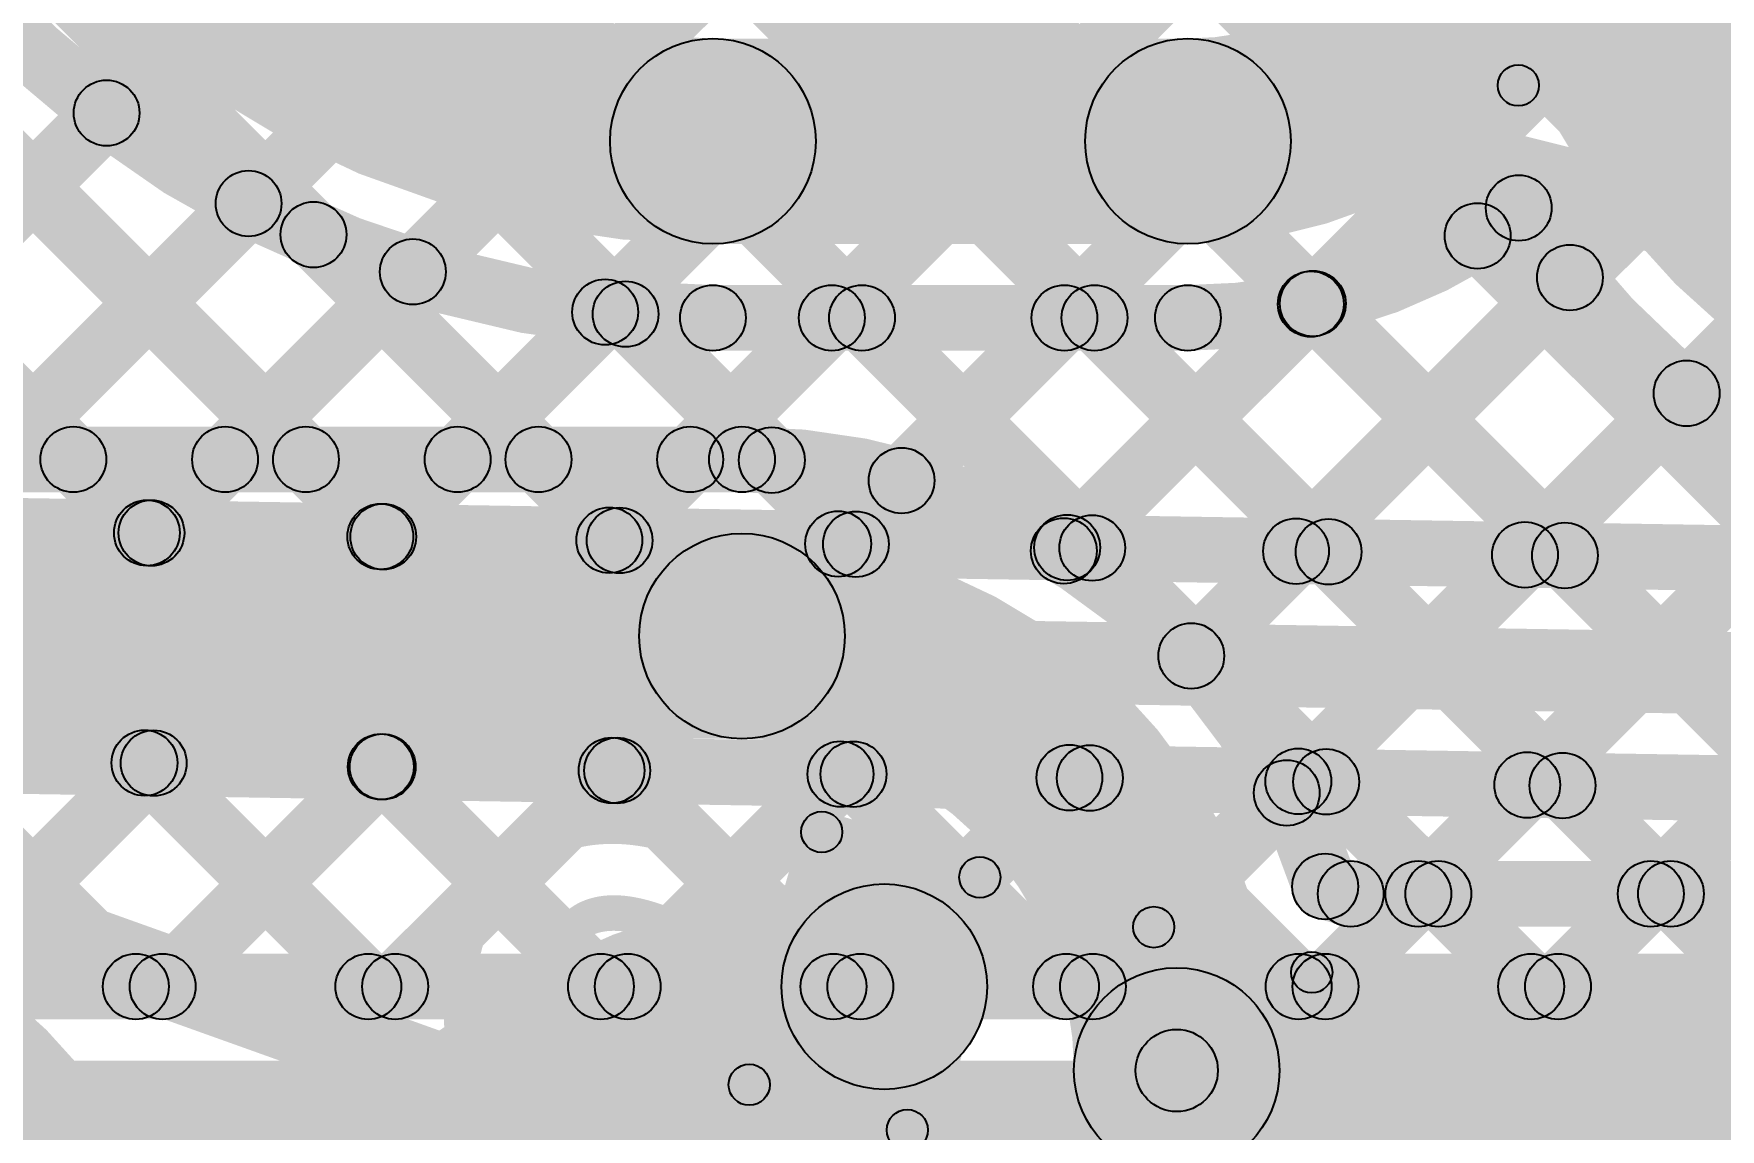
# Model space of a CAD drawing. Header units: millimetres. Extents: x -2.17 to 2.17, y -2.17 to 2.17.
# Drawn here: x -0.5342 to -0.3291, y -1.5759 to -1.4425 of the extents above; entities that cross this region are included whole.
import ezdxf

# ---------------------------------------------------------------- set-up
doc = ezdxf.new("R2010")
doc.units = ezdxf.units.MM
doc.header["$MEASUREMENT"] = 0
for name, color, linetype in [('BottomLayer', 5, 'Continuous'), ('Mechanical2', 216, 'Continuous'), ('TopLayer', 1, 'Continuous'), ('TopOverlay', 2, 'Continuous'), ('TopPaste', 8, 'Continuous'), ('TopSolder', 216, 'Continuous')]:
    doc.layers.add(name, color=color, linetype=linetype)

# ---------------------------------------------------------------- blocks, each defined once
blk = doc.blocks.new('WS2812B_M____184')
at = {"layer": 'TopOverlay'}
for points in [[(0.07249999999987501, -0.069999975), (0.067500000000125, -0.070000025), (0.067499900000125, -0.060000025), (0.07249989999987501, -0.059999975)], [(-0.07, -0.0725), (-0.07, -0.0675), (0.07, -0.0675), (0.07, -0.0725)]]:
    blk.add_hatch(color=2, dxfattribs=at).paths.add_polyline_path(points)
h = blk.add_hatch(color=2, dxfattribs=at)
edge = h.paths.add_edge_path()
edge.add_arc((0.07, -0.07), 0.0025, 0, 360)
h = blk.add_hatch(color=2, dxfattribs=at)
edge = h.paths.add_edge_path()
edge.add_arc((0.07, -0.07), 0.0025, 0, 360)
blk.add_circle((0.07, -0.07), 0.0025, dxfattribs=at)
blk.add_circle((0.07, -0.07), 0.0025, dxfattribs=at)
blk = doc.blocks.new('C__0402_312')
at = {"layer": 'TopLayer'}
for points in [[(-0.0275, -0.0125), (-0.0275, 0.0125), (-0.009499999999999998, 0.0125), (-0.009500000000000001, -0.0125)], [(0.009499999999999998, -0.0125), (0.009500000000000001, 0.0125), (0.0275, 0.0125), (0.0275, -0.0125)]]:
    blk.add_hatch(color=1, dxfattribs=at).paths.add_polyline_path(points)
at = {"layer": 'TopOverlay'}
h = blk.add_hatch(color=2, dxfattribs=at)
edge = h.paths.add_edge_path()
edge.add_arc((-0.031, 0.016), 0.0025, 0, 360)
h = blk.add_hatch(color=2, dxfattribs=at)
edge = h.paths.add_edge_path()
edge.add_arc((-0.031, 0.016), 0.0025, 0, 360)
for points in [[(-0.011, 0.0185), (-0.011, 0.0135), (-0.031, 0.0135), (-0.031, 0.0185)], [(0.031, 0.0185), (0.031, 0.0135), (0.011, 0.0135), (0.011, 0.0185)], [(-0.0335, 0.016), (-0.0285, 0.016), (-0.0285, -0.016), (-0.0335, -0.016)], [(0.0285, 0.016), (0.0335, 0.016), (0.0335, -0.016), (0.0285, -0.016)], [(-0.011, -0.0135), (-0.011, -0.0185), (-0.031, -0.0185), (-0.031, -0.0135)], [(0.031, -0.0135), (0.031, -0.0185), (0.011, -0.0185), (0.011, -0.0135)]]:
    blk.add_hatch(color=2, dxfattribs=at).paths.add_polyline_path(points)
h = blk.add_hatch(color=2, dxfattribs=at)
edge = h.paths.add_edge_path()
edge.add_arc((-0.011, 0.016), 0.0025, 0, 360)
h = blk.add_hatch(color=2, dxfattribs=at)
edge = h.paths.add_edge_path()
edge.add_arc((0.011, 0.016), 0.0025, 0, 360)
h = blk.add_hatch(color=2, dxfattribs=at)
edge = h.paths.add_edge_path()
edge.add_arc((0.031, 0.016), 0.0025, 0, 360)
h = blk.add_hatch(color=2, dxfattribs=at)
edge = h.paths.add_edge_path()
edge.add_arc((0.031, 0.016), 0.0025, 0, 360)
h = blk.add_hatch(color=2, dxfattribs=at)
edge = h.paths.add_edge_path()
edge.add_arc((-0.031, -0.016), 0.0025, 0, 360)
h = blk.add_hatch(color=2, dxfattribs=at)
edge = h.paths.add_edge_path()
edge.add_arc((-0.031, -0.016), 0.0025, 0, 360)
h = blk.add_hatch(color=2, dxfattribs=at)
edge = h.paths.add_edge_path()
edge.add_arc((-0.011, -0.016), 0.0025, 0, 360)
h = blk.add_hatch(color=2, dxfattribs=at)
edge = h.paths.add_edge_path()
edge.add_arc((0.011, -0.016), 0.0025, 0, 360)
h = blk.add_hatch(color=2, dxfattribs=at)
edge = h.paths.add_edge_path()
edge.add_arc((0.031, -0.016), 0.0025, 0, 360)
h = blk.add_hatch(color=2, dxfattribs=at)
edge = h.paths.add_edge_path()
edge.add_arc((0.031, -0.016), 0.0025, 0, 360)
at = {"layer": 'TopPaste'}
for points in [[(-0.0275, -0.0125), (-0.0275, 0.0125), (-0.009499999999999998, 0.0125), (-0.009500000000000001, -0.0125)], [(0.009499999999999998, -0.0125), (0.009500000000000001, 0.0125), (0.0275, 0.0125), (0.0275, -0.0125)]]:
    blk.add_hatch(color=8, dxfattribs=at).paths.add_polyline_path(points)
at = {"layer": 'TopSolder'}
for points in [[(-0.0298622, -0.0148622), (-0.0298622, 0.0148622), (-0.007137799999999999, 0.0148622), (-0.007137800000000001, -0.0148622)], [(0.007137799999999999, -0.0148622), (0.007137800000000001, 0.0148622), (0.0298622, 0.0148622), (0.0298622, -0.0148622)]]:
    blk.add_hatch(color=216, dxfattribs=at).paths.add_polyline_path(points)
at = {"layer": 'TopOverlay'}
for centre in [(-0.031, 0.016), (-0.031, 0.016), (-0.011, 0.016), (0.011, 0.016), (0.031, 0.016), (0.031, 0.016), (-0.031, -0.016), (-0.031, -0.016), (-0.011, -0.016), (0.011, -0.016), (0.031, -0.016), (0.031, -0.016)]:
    blk.add_circle(centre, 0.0025, dxfattribs=at)

msp = doc.modelspace()

# ---------------------------------------------------------------- hatches: boundary and pattern name
at = {"layer": 'BottomLayer'}
for points in [[(-0.9028284271247461, -0.8720138271247462), (-0.8971715728752538, -0.8663569728752538), (-0.2589549728752538, -1.504573572875254), (-0.2646118271247462, -1.510230427124746)], [(-0.9028284271247461, -0.9002981271247461), (-0.8971715728752538, -0.8946412728752539), (-0.2876969728752538, -1.504115872875254), (-0.2933538271247462, -1.509772727124746)], [(-0.9028284271247461, -0.9285824271247461), (-0.8971715728752538, -0.9229255728752539), (-0.3164389728752538, -1.503658172875254), (-0.3220958271247462, -1.509315027124746)], [(-0.9028284271247461, -0.9568667271247462), (-0.8971715728752538, -0.9512098728752538), (-0.3451809728752538, -1.503200472875254), (-0.3508378271247462, -1.508857327124746)], [(-0.9028284271247461, -0.9851510271247461), (-0.8971715728752538, -0.9794941728752539), (-0.3739228728752538, -1.502742872875254), (-0.3795797271247462, -1.508399727124746)], [(-0.9028284271247461, -1.013435327124746), (-0.8971715728752538, -1.007778472875254), (-0.4026648728752538, -1.502285172875254), (-0.4083217271247462, -1.507942027124746)], [(-0.9028284271247461, -1.041719627124746), (-0.8971715728752538, -1.036062772875254), (-0.4314068728752539, -1.501827472875254), (-0.4370637271247462, -1.507484327124746)], [(-0.9028284271247461, -1.070003927124746), (-0.8971715728752538, -1.064347072875254), (-0.4601487728752539, -1.501369872875254), (-0.4658056271247462, -1.507026727124746)], [(-0.9028284271247461, -1.098288227124746), (-0.8971715728752538, -1.092631372875254), (-0.4888907728752538, -1.500912172875254), (-0.4945476271247461, -1.506569027124746)], [(-0.9028284271247461, -1.126572527124746), (-0.8971715728752538, -1.120915672875254), (-0.5176327728752539, -1.500454472875254), (-0.5232896271247461, -1.506111327124746)], [(-0.5727617728752539, -1.505233527124746), (-0.5784186271247461, -1.499576672875254), (-0.2840135271247462, -1.205171572875254), (-0.2783566728752538, -1.210828427124746)], [(-0.5449207728752539, -1.505676827124746), (-0.5505776271247461, -1.500019972875254), (-0.2557292271247462, -1.205171572875254), (-0.2500723728752538, -1.210828427124746)], [(-0.5170797728752539, -1.506120127124746), (-0.5227366271247461, -1.500463272875254), (-0.2274449271247462, -1.205171572875254), (-0.2217880728752538, -1.210828427124746)], [(-0.4892387728752539, -1.506563427124746), (-0.4948956271247462, -1.500906572875254), (-0.1991606271247462, -1.205171572875254), (-0.1935037728752538, -1.210828427124746)], [(-0.4613978728752539, -1.507006827124746), (-0.4670547271247462, -1.501349972875254), (-0.1708763271247462, -1.205171572875254), (-0.1652194728752538, -1.210828427124746)], [(-0.4335568728752539, -1.507450127124746), (-0.4392137271247462, -1.501793272875254), (-0.1429208271247462, -1.205500372875254), (-0.1372639728752538, -1.211157227124746)], [(-0.4057158728752538, -1.507893427124746), (-0.4113727271247462, -1.502236572875254), (-0.1192836271247462, -1.210147472875254), (-0.1136267728752538, -1.215804327124746)], [(-0.3778748728752538, -1.508336727124746), (-0.3835317271247462, -1.502679872875254), (-0.09132842712474619, -1.210476572875254), (-0.08567157287525382, -1.216133427124746)], [(-0.3500339728752538, -1.508780127124746), (-0.3556908271247462, -1.503123272875254), (-0.09132842712474619, -1.238760872875254), (-0.08567157287525382, -1.244417727124746)], [(-0.8138140860920333, -1.502612192978076), (-0.8136867139079667, -1.494613207021924), (-0.2011094139079666, -1.504367607021924), (-0.2012367860920334, -1.512366592978076)], [(-0.8140796077423658, -1.517609866220568), (-0.8139203922576342, -1.507611133779432), (-0.1859203922576343, -1.517611133779432), (-0.1860796077423657, -1.527609866220568)], [(-0.8141770862229992, -1.530609892975991), (-0.8140497137770009, -1.522610907024009), (-0.2015553137770008, -1.532364007024009), (-0.2016826862229992, -1.540362992975991)], [(-0.5523169271247461, -1.533652627124746), (-0.5466600728752539, -1.527995772875254), (-0.5189842728752538, -1.555671572875254), (-0.5246411271247462, -1.561328427124746)], [(-0.5440037728752538, -1.561328427124746), (-0.5496606271247462, -1.555671572875254), (-0.5224602271247462, -1.528471172875254), (-0.5168033728752539, -1.534128027124746)], [(-0.5235750271247461, -1.534110227124746), (-0.5179181728752539, -1.528453372875254), (-0.4906999728752539, -1.555671572875254), (-0.4963568271247462, -1.561328427124746)], [(-0.5157194728752539, -1.561328427124746), (-0.5213763271247461, -1.555671572875254), (-0.4946192271247462, -1.528914472875254), (-0.4889623728752538, -1.534571327124746)], [(-0.4948330271247461, -1.534567927124746), (-0.4891761728752538, -1.528911072875254), (-0.4624156728752539, -1.555671572875254), (-0.4680725271247461, -1.561328427124746)], [(-0.4874351728752538, -1.561328427124746), (-0.4930920271247461, -1.555671572875254), (-0.4667783271247462, -1.529357872875254), (-0.4611214728752538, -1.535014727124746)], [(-0.4660910271247461, -1.535025627124746), (-0.4604341728752538, -1.529368772875254), (-0.4341313728752538, -1.555671572875254), (-0.4397882271247461, -1.561328427124746)], [(-0.4591508728752539, -1.561328427124746), (-0.4648077271247462, -1.555671572875254), (-0.4389373271247461, -1.529801172875254), (-0.4332804728752538, -1.535458027124746)], [(-0.4373490271247462, -1.535483327124746), (-0.4316921728752539, -1.529826472875254), (-0.4058470728752538, -1.555671572875254), (-0.4115039271247462, -1.561328427124746)], [(-0.4308665728752539, -1.561328427124746), (-0.4365234271247461, -1.555671572875254), (-0.4110963271247462, -1.530244472875254), (-0.4054394728752538, -1.535901327124746)], [(-0.4086071271247462, -1.535940927124746), (-0.4029502728752538, -1.530284072875254), (-0.3775627728752538, -1.555671572875254), (-0.3832196271247462, -1.561328427124746)], [(-0.4025822728752538, -1.561328427124746), (-0.4082391271247462, -1.555671572875254), (-0.3832553271247462, -1.530687772875254), (-0.3775984728752538, -1.536344627124746)], [(-0.3742979728752538, -1.561328427124746), (-0.3799548271247462, -1.555671572875254), (-0.3554144271247462, -1.531131172875254), (-0.3497575728752538, -1.536788027124746)], [(-0.3798651271247462, -1.536398627124746), (-0.3742082728752538, -1.530741772875254), (-0.3492784728752538, -1.555671572875254), (-0.3549353271247462, -1.561328427124746)], [(-0.3460136728752538, -1.561328427124746), (-0.3516705271247462, -1.555671572875254), (-0.3275734271247462, -1.531574472875254), (-0.3219165728752538, -1.537231327124746)], [(-0.3511231271247462, -1.536856327124746), (-0.3454662728752538, -1.531199472875254), (-0.3209941728752538, -1.555671572875254), (-0.3266510271247462, -1.561328427124746)], [(-0.9635836, -1.5625), (-0.9635836, -1.5545), (-0.168, -1.5545), (-0.168, -1.5625)], [(-0.9635836, -1.5925), (-0.9635836, -1.5675), (-0.168, -1.5675), (-0.168, -1.5925)]]:
    msp.add_hatch(color=5, dxfattribs=at).paths.add_polyline_path(points)
h = msp.add_hatch(color=5, dxfattribs=at)
edge = h.paths.add_edge_path()
edge.add_arc((-0.5204612, -1.5032829), 0.004, 0, 360)
h = msp.add_hatch(color=5, dxfattribs=at)
edge = h.paths.add_edge_path()
edge.add_arc((-0.5199082, -1.5032917), 0.004, 0, 360)
h = msp.add_hatch(color=5, dxfattribs=at)
edge = h.paths.add_edge_path()
edge.add_arc((-0.4920672, -1.503735), 0.004, 0, 360)
h = msp.add_hatch(color=5, dxfattribs=at)
edge = h.paths.add_edge_path()
edge.add_arc((-0.4917192, -1.5037406), 0.004, 0, 360)
h = msp.add_hatch(color=5, dxfattribs=at)
edge = h.paths.add_edge_path()
edge.add_arc((-0.4642263, -1.5041784), 0.004, 0, 360)
h = msp.add_hatch(color=5, dxfattribs=at)
edge = h.paths.add_edge_path()
edge.add_arc((-0.4629772, -1.5041983), 0.004, 0, 360)
h = msp.add_hatch(color=5, dxfattribs=at)
edge = h.paths.add_edge_path()
edge.add_arc((-0.4363853, -1.5046217), 0.004, 0, 360)
h = msp.add_hatch(color=5, dxfattribs=at)
edge = h.paths.add_edge_path()
edge.add_arc((-0.4342353, -1.5046559), 0.004, 0, 360)
h = msp.add_hatch(color=5, dxfattribs=at)
edge = h.paths.add_edge_path()
edge.add_arc((-0.4085443, -1.505065), 0.004, 0, 360)
h = msp.add_hatch(color=5, dxfattribs=at)
edge = h.paths.add_edge_path()
edge.add_arc((-0.4054933, -1.5051136), 0.004, 0, 360)
h = msp.add_hatch(color=5, dxfattribs=at)
edge = h.paths.add_edge_path()
edge.add_arc((-0.3807033, -1.5055083), 0.004, 0, 360)
h = msp.add_hatch(color=5, dxfattribs=at)
edge = h.paths.add_edge_path()
edge.add_arc((-0.3767513, -1.5055713), 0.004, 0, 360)
h = msp.add_hatch(color=5, dxfattribs=at)
edge = h.paths.add_edge_path()
edge.add_arc((-0.3528624, -1.5059517), 0.004, 0, 360)
h = msp.add_hatch(color=5, dxfattribs=at)
edge = h.paths.add_edge_path()
edge.add_arc((-0.3480094, -1.5060289), 0.004, 0, 360)
h = msp.add_hatch(color=5, dxfattribs=at)
edge = h.paths.add_edge_path()
edge.add_arc((-0.5207466, -1.5312818), 0.004, 0, 360)
h = msp.add_hatch(color=5, dxfattribs=at)
edge = h.paths.add_edge_path()
edge.add_arc((-0.5196318, -1.5312996), 0.004, 0, 360)
h = msp.add_hatch(color=5, dxfattribs=at)
edge = h.paths.add_edge_path()
edge.add_arc((-0.4920046, -1.5317395), 0.004, 0, 360)
h = msp.add_hatch(color=5, dxfattribs=at)
edge = h.paths.add_edge_path()
edge.add_arc((-0.4917908, -1.5317429), 0.004, 0, 360)
h = msp.add_hatch(color=5, dxfattribs=at)
edge = h.paths.add_edge_path()
edge.add_arc((-0.4639499, -1.5321863), 0.004, 0, 360)
h = msp.add_hatch(color=5, dxfattribs=at)
edge = h.paths.add_edge_path()
edge.add_arc((-0.4632626, -1.5321972), 0.004, 0, 360)
h = msp.add_hatch(color=5, dxfattribs=at)
edge = h.paths.add_edge_path()
edge.add_arc((-0.4361089, -1.5326296), 0.004, 0, 360)
h = msp.add_hatch(color=5, dxfattribs=at)
edge = h.paths.add_edge_path()
edge.add_arc((-0.4345206, -1.5326549), 0.004, 0, 360)
h = msp.add_hatch(color=5, dxfattribs=at)
edge = h.paths.add_edge_path()
edge.add_arc((-0.4082679, -1.5330729), 0.004, 0, 360)
h = msp.add_hatch(color=5, dxfattribs=at)
edge = h.paths.add_edge_path()
edge.add_arc((-0.4057787, -1.5331125), 0.004, 0, 360)
h = msp.add_hatch(color=5, dxfattribs=at)
edge = h.paths.add_edge_path()
edge.add_arc((-0.3804269, -1.5335162), 0.004, 0, 360)
h = msp.add_hatch(color=5, dxfattribs=at)
edge = h.paths.add_edge_path()
edge.add_arc((-0.3770367, -1.5335702), 0.004, 0, 360)
h = msp.add_hatch(color=5, dxfattribs=at)
edge = h.paths.add_edge_path()
edge.add_arc((-0.352586, -1.5339596), 0.004, 0, 360)
h = msp.add_hatch(color=5, dxfattribs=at)
edge = h.paths.add_edge_path()
edge.add_arc((-0.3482947, -1.5340279), 0.004, 0, 360)
h = msp.add_hatch(color=5, dxfattribs=at)
edge = h.paths.add_edge_path()
edge.add_arc((-0.5218127, -1.5585), 0.004, 0, 360)
h = msp.add_hatch(color=5, dxfattribs=at)
edge = h.paths.add_edge_path()
edge.add_arc((-0.5185479, -1.5585), 0.004, 0, 360)
h = msp.add_hatch(color=5, dxfattribs=at)
edge = h.paths.add_edge_path()
edge.add_arc((-0.4935284, -1.5585), 0.004, 0, 360)
h = msp.add_hatch(color=5, dxfattribs=at)
edge = h.paths.add_edge_path()
edge.add_arc((-0.4902636, -1.5585), 0.004, 0, 360)
h = msp.add_hatch(color=5, dxfattribs=at)
edge = h.paths.add_edge_path()
edge.add_arc((-0.4652441, -1.5585), 0.004, 0, 360)
h = msp.add_hatch(color=5, dxfattribs=at)
edge = h.paths.add_edge_path()
edge.add_arc((-0.4619793, -1.5585), 0.004, 0, 360)
h = msp.add_hatch(color=5, dxfattribs=at)
edge = h.paths.add_edge_path()
edge.add_arc((-0.4369598, -1.5585), 0.004, 0, 360)
h = msp.add_hatch(color=5, dxfattribs=at)
edge = h.paths.add_edge_path()
edge.add_arc((-0.433695, -1.5585), 0.004, 0, 360)
h = msp.add_hatch(color=5, dxfattribs=at)
edge = h.paths.add_edge_path()
edge.add_arc((-0.4086755, -1.5585), 0.004, 0, 360)
h = msp.add_hatch(color=5, dxfattribs=at)
edge = h.paths.add_edge_path()
edge.add_arc((-0.4054107, -1.5585), 0.004, 0, 360)
h = msp.add_hatch(color=5, dxfattribs=at)
edge = h.paths.add_edge_path()
edge.add_arc((-0.3803912, -1.5585), 0.004, 0, 360)
h = msp.add_hatch(color=5, dxfattribs=at)
edge = h.paths.add_edge_path()
edge.add_arc((-0.3771264, -1.5585), 0.004, 0, 360)
h = msp.add_hatch(color=5, dxfattribs=at)
edge = h.paths.add_edge_path()
edge.add_arc((-0.3521069, -1.5585), 0.004, 0, 360)
h = msp.add_hatch(color=5, dxfattribs=at)
edge = h.paths.add_edge_path()
edge.add_arc((-0.3488421, -1.5585), 0.004, 0, 360)
at = {"layer": 'TopLayer'}
for points in [[(-0.6287020271247461, -1.372414427124746), (-0.6230451728752538, -1.366757572875254), (-0.4982921728752538, -1.491510572875254), (-0.5039490271247461, -1.497167427124746)], [(-0.4516267, -1.4681105), (-0.4516267, -1.4431105), (-0.3938537, -1.4431105), (-0.3938537, -1.4681105)], [(-0.5461919728752539, -1.478663727124746), (-0.5518488271247461, -1.473006872875254), (-0.5281912271247462, -1.449349272875254), (-0.5225343728752538, -1.455006127124746)], [(-0.5364113728752539, -1.497167427124746), (-0.5420682271247461, -1.491510572875254), (-0.5109214271247462, -1.460363772875254), (-0.5052645728752538, -1.466020627124746)], [(-0.5030223271247461, -1.469809827124746), (-0.4973654728752538, -1.464152972875254), (-0.4700078728752539, -1.491510572875254), (-0.4756647271247462, -1.497167427124746)], [(-0.3614512271247462, -1.469959427124746), (-0.3557943728752538, -1.464302572875254), (-0.2757155728752538, -1.544381372875254), (-0.2813724271247462, -1.550038227124746)], [(-0.5081270728752538, -1.497167427124746), (-0.5137839271247462, -1.491510572875254), (-0.4909461271247462, -1.468672772875254), (-0.4852892728752539, -1.474329627124746)], [(-0.3906212728752538, -1.521083127124746), (-0.3962781271247462, -1.515426272875254), (-0.3502282271247462, -1.469376372875254), (-0.3445713728752538, -1.475033227124746)], [(-0.5525960271247461, -1.476804727124746), (-0.5469391728752538, -1.471147872875254), (-0.5265764728752539, -1.491510572875254), (-0.5322333271247461, -1.497167427124746)], [(-0.4061211728752538, -1.508298727124746), (-0.4117780271247462, -1.502641872875254), (-0.3817340271247462, -1.472597872875254), (-0.3760771728752538, -1.478254727124746)], [(-0.3814952271247462, -1.478199727124746), (-0.3758383728752538, -1.472542872875254), (-0.3039998728752538, -1.544381372875254), (-0.3096567271247462, -1.550038227124746)], [(-0.4798427728752538, -1.497167427124746), (-0.4854996271247461, -1.491510572875254), (-0.4675621271247462, -1.473573072875254), (-0.4619052728752538, -1.479229927124746)], [(-0.4650738271247462, -1.479474027124746), (-0.4594169728752538, -1.473817172875254), (-0.4416352728752538, -1.491598872875254), (-0.4472921271247461, -1.497255727124746)], [(-0.4515584728752539, -1.497167427124746), (-0.4572153271247462, -1.491510572875254), (-0.4399868271247461, -1.474282072875254), (-0.4343299728752539, -1.479938927124746)], [(-0.4516267, -1.4811105), (-0.4516267, -1.4731105), (-0.3938537, -1.4731105), (-0.3938537, -1.4811105)], [(-0.4363246271247461, -1.479938927124746), (-0.4306677728752539, -1.474282072875254), (-0.3605684728752538, -1.544381372875254), (-0.3662253271247462, -1.550038227124746)], [(-0.4258511728752539, -1.499744427124746), (-0.4315080271247461, -1.494087572875254), (-0.4117025271247462, -1.474282072875254), (-0.4060456728752538, -1.479938927124746)], [(-0.4080403271247462, -1.479938927124746), (-0.4023834728752538, -1.474282072875254), (-0.3322841728752538, -1.544381372875254), (-0.3379410271247462, -1.550038227124746)], [(-0.3790057728752538, -1.537751927124746), (-0.3846626271247462, -1.532095072875254), (-0.3360336271247462, -1.483466072875254), (-0.3303767728752538, -1.489122927124746)], [(-0.543597, -1.498339), (-0.543597, -1.490339), (-0.4480875, -1.490339), (-0.4480875, -1.498339)], [(-0.3630077728752538, -1.550038227124746), (-0.3686646271247462, -1.544381372875254), (-0.3188759271247462, -1.494592672875254), (-0.3132190728752538, -1.500249527124746)], [(-0.5629707, -1.528339), (-0.5629707, -1.503339), (-0.4480875, -1.503339), (-0.4480875, -1.528339)], [(-0.3347234728752538, -1.550038227124746), (-0.3403803271247462, -1.544381372875254), (-0.2983072271247462, -1.502308272875254), (-0.2926503728752538, -1.507965127124746)], [(-0.3782703896552503, -1.550162363921454), (-0.3760654103447497, -1.542472236078546), (-0.3729527103447497, -1.543364736078546), (-0.3751576896552503, -1.551054863921454)], [(-0.3740552, -1.5512098), (-0.3740552, -1.5432098), (-0.2237386, -1.5432098), (-0.2237386, -1.5512098)], [(-0.3952167, -1.5812098), (-0.3952167, -1.5562098), (-0.2237386, -1.5562098), (-0.2237386, -1.5812098)], [(-0.3966121889354092, -1.591716377764439), (-0.4062248110645907, -1.588960022235562), (-0.4000230110645908, -1.567331622235562), (-0.3904103889354092, -1.570087977764439)]]:
    msp.add_hatch(color=1, dxfattribs=at).paths.add_polyline_path(points)
h = msp.add_hatch(color=1, dxfattribs=at)
edge = h.paths.add_edge_path()
edge.add_arc((-0.4516267, -1.4556105), 0.0125, 0, 360)
h = msp.add_hatch(color=1, dxfattribs=at)
edge = h.paths.add_edge_path()
edge.add_arc((-0.4516267, -1.4556105), 0.0125, 0, 360)
h = msp.add_hatch(color=1, dxfattribs=at)
edge = h.paths.add_edge_path()
edge.add_arc((-0.3938537, -1.4556105), 0.0125, 0, 360)
h = msp.add_hatch(color=1, dxfattribs=at)
edge = h.paths.add_edge_path()
edge.add_arc((-0.3938537, -1.4556105), 0.0125, 0, 360)
h = msp.add_hatch(color=1, dxfattribs=at)
edge = h.paths.add_edge_path()
edge.add_arc((-0.5253628, -1.4521777), 0.004, 0, 360)
h = msp.add_hatch(color=1, dxfattribs=at)
edge = h.paths.add_edge_path()
edge.add_arc((-0.508093, -1.4631922), 0.004, 0, 360)
h = msp.add_hatch(color=1, dxfattribs=at)
edge = h.paths.add_edge_path()
edge.add_arc((-0.3536231, -1.4637319), 0.004, 0, 360)
h = msp.add_hatch(color=1, dxfattribs=at)
edge = h.paths.add_edge_path()
edge.add_arc((-0.3536231, -1.4637319), 0.004, 0, 360)
h = msp.add_hatch(color=1, dxfattribs=at)
edge = h.paths.add_edge_path()
edge.add_arc((-0.5001939, -1.4669814), 0.004, 0, 360)
h = msp.add_hatch(color=1, dxfattribs=at)
edge = h.paths.add_edge_path()
edge.add_arc((-0.3586228, -1.467131), 0.004, 0, 360)
h = msp.add_hatch(color=1, dxfattribs=at)
edge = h.paths.add_edge_path()
edge.add_arc((-0.4881177, -1.4715012), 0.004, 0, 360)
h = msp.add_hatch(color=1, dxfattribs=at)
edge = h.paths.add_edge_path()
edge.add_arc((-0.3473998, -1.4722048), 0.004, 0, 360)
h = msp.add_hatch(color=1, dxfattribs=at)
edge = h.paths.add_edge_path()
edge.add_arc((-0.4647337, -1.4764015), 0.004, 0, 360)
h = msp.add_hatch(color=1, dxfattribs=at)
edge = h.paths.add_edge_path()
edge.add_arc((-0.4622454, -1.4766456), 0.004, 0, 360)
h = msp.add_hatch(color=1, dxfattribs=at)
edge = h.paths.add_edge_path()
edge.add_arc((-0.3789056, -1.4754263), 0.004, 0, 360)
h = msp.add_hatch(color=1, dxfattribs=at)
edge = h.paths.add_edge_path()
edge.add_arc((-0.3786668, -1.4753713), 0.004, 0, 360)
h = msp.add_hatch(color=1, dxfattribs=at)
edge = h.paths.add_edge_path()
edge.add_arc((-0.4516267, -1.4771105), 0.004, 0, 360)
h = msp.add_hatch(color=1, dxfattribs=at)
edge = h.paths.add_edge_path()
edge.add_arc((-0.4516267, -1.4771105), 0.004, 0, 360)
h = msp.add_hatch(color=1, dxfattribs=at)
edge = h.paths.add_edge_path()
edge.add_arc((-0.4371584, -1.4771105), 0.004, 0, 360)
h = msp.add_hatch(color=1, dxfattribs=at)
edge = h.paths.add_edge_path()
edge.add_arc((-0.4334962, -1.4771105), 0.004, 0, 360)
h = msp.add_hatch(color=1, dxfattribs=at)
edge = h.paths.add_edge_path()
edge.add_arc((-0.4088741, -1.4771105), 0.004, 0, 360)
h = msp.add_hatch(color=1, dxfattribs=at)
edge = h.paths.add_edge_path()
edge.add_arc((-0.4052119, -1.4771105), 0.004, 0, 360)
h = msp.add_hatch(color=1, dxfattribs=at)
edge = h.paths.add_edge_path()
edge.add_arc((-0.3938537, -1.4771105), 0.004, 0, 360)
h = msp.add_hatch(color=1, dxfattribs=at)
edge = h.paths.add_edge_path()
edge.add_arc((-0.3938537, -1.4771105), 0.004, 0, 360)
h = msp.add_hatch(color=1, dxfattribs=at)
edge = h.paths.add_edge_path()
edge.add_arc((-0.3332052, -1.4862945), 0.004, 0, 360)
h = msp.add_hatch(color=1, dxfattribs=at)
edge = h.paths.add_edge_path()
edge.add_arc((-0.5294049, -1.494339), 0.004, 0, 360)
h = msp.add_hatch(color=1, dxfattribs=at)
edge = h.paths.add_edge_path()
edge.add_arc((-0.5109555, -1.494339), 0.004, 0, 360)
h = msp.add_hatch(color=1, dxfattribs=at)
edge = h.paths.add_edge_path()
edge.add_arc((-0.5011206, -1.494339), 0.004, 0, 360)
h = msp.add_hatch(color=1, dxfattribs=at)
edge = h.paths.add_edge_path()
edge.add_arc((-0.4826712, -1.494339), 0.004, 0, 360)
h = msp.add_hatch(color=1, dxfattribs=at)
edge = h.paths.add_edge_path()
edge.add_arc((-0.4728363, -1.494339), 0.004, 0, 360)
h = msp.add_hatch(color=1, dxfattribs=at)
edge = h.paths.add_edge_path()
edge.add_arc((-0.4543869, -1.494339), 0.004, 0, 360)
h = msp.add_hatch(color=1, dxfattribs=at)
edge = h.paths.add_edge_path()
edge.add_arc((-0.4480875, -1.494339), 0.004, 0, 360)
h = msp.add_hatch(color=1, dxfattribs=at)
edge = h.paths.add_edge_path()
edge.add_arc((-0.4480875, -1.494339), 0.004, 0, 360)
h = msp.add_hatch(color=1, dxfattribs=at)
edge = h.paths.add_edge_path()
edge.add_arc((-0.4444637, -1.4944273), 0.004, 0, 360)
h = msp.add_hatch(color=1, dxfattribs=at)
edge = h.paths.add_edge_path()
edge.add_arc((-0.4286796, -1.496916), 0.004, 0, 360)
h = msp.add_hatch(color=1, dxfattribs=at)
edge = h.paths.add_edge_path()
edge.add_arc((-0.4480875, -1.515839), 0.0125, 0, 360)
h = msp.add_hatch(color=1, dxfattribs=at)
edge = h.paths.add_edge_path()
edge.add_arc((-0.4480875, -1.515839), 0.0125, 0, 360)
h = msp.add_hatch(color=1, dxfattribs=at)
edge = h.paths.add_edge_path()
edge.add_arc((-0.4089496, -1.5054703), 0.004, 0, 360)
h = msp.add_hatch(color=1, dxfattribs=at)
edge = h.paths.add_edge_path()
edge.add_arc((-0.3934497, -1.5182547), 0.004, 0, 360)
h = msp.add_hatch(color=1, dxfattribs=at)
edge = h.paths.add_edge_path()
edge.add_arc((-0.3818342, -1.5349235), 0.004, 0, 360)
h = msp.add_hatch(color=1, dxfattribs=at)
edge = h.paths.add_edge_path()
edge.add_arc((-0.3771679, -1.5463173), 0.004, 0, 360)
h = msp.add_hatch(color=1, dxfattribs=at)
edge = h.paths.add_edge_path()
edge.add_arc((-0.3771679, -1.5463173), 0.004, 0, 360)
h = msp.add_hatch(color=1, dxfattribs=at)
edge = h.paths.add_edge_path()
edge.add_arc((-0.3740552, -1.5472098), 0.004, 0, 360)
h = msp.add_hatch(color=1, dxfattribs=at)
edge = h.paths.add_edge_path()
edge.add_arc((-0.3740552, -1.5472098), 0.004, 0, 360)
h = msp.add_hatch(color=1, dxfattribs=at)
edge = h.paths.add_edge_path()
edge.add_arc((-0.3658362, -1.5472098), 0.004, 0, 360)
h = msp.add_hatch(color=1, dxfattribs=at)
edge = h.paths.add_edge_path()
edge.add_arc((-0.3633969, -1.5472098), 0.004, 0, 360)
h = msp.add_hatch(color=1, dxfattribs=at)
edge = h.paths.add_edge_path()
edge.add_arc((-0.3375519, -1.5472098), 0.004, 0, 360)
h = msp.add_hatch(color=1, dxfattribs=at)
edge = h.paths.add_edge_path()
edge.add_arc((-0.3351126, -1.5472098), 0.004, 0, 360)
h = msp.add_hatch(color=1, dxfattribs=at)
edge = h.paths.add_edge_path()
edge.add_arc((-0.4307833, -1.5585112), 0.0125, 0, 360)
h = msp.add_hatch(color=1, dxfattribs=at)
edge = h.paths.add_edge_path()
edge.add_arc((-0.3952167, -1.5687098), 0.0125, 0, 360)
h = msp.add_hatch(color=1, dxfattribs=at)
edge = h.paths.add_edge_path()
edge.add_arc((-0.3952167, -1.5687098), 0.0125, 0, 360)
h = msp.add_hatch(color=1, dxfattribs=at)
edge = h.paths.add_edge_path()
edge.add_arc((-0.3952167, -1.5687098), 0.005, 0, 360)

# ---------------------------------------------------------------- linework, layer by layer
at = {"layer": 'BottomLayer'}
for centre in [(-0.5204612, -1.5032829), (-0.5199082, -1.5032917), (-0.4920672, -1.503735), (-0.4917192, -1.5037406), (-0.4642263, -1.5041784), (-0.4629772, -1.5041983), (-0.4363853, -1.5046217), (-0.4342353, -1.5046559), (-0.4085443, -1.505065), (-0.4054933, -1.5051136), (-0.3807033, -1.5055083), (-0.3767513, -1.5055713), (-0.3528624, -1.5059517), (-0.3480094, -1.5060289), (-0.5207466, -1.5312818), (-0.5196318, -1.5312996), (-0.4920046, -1.5317395), (-0.4917908, -1.5317429), (-0.4639499, -1.5321863), (-0.4632626, -1.5321972), (-0.4361089, -1.5326296), (-0.4345206, -1.5326549), (-0.4082679, -1.5330729), (-0.4057787, -1.5331125), (-0.3804269, -1.5335162), (-0.3770367, -1.5335702), (-0.352586, -1.5339596), (-0.3482947, -1.5340279), (-0.5218127, -1.5585), (-0.5185479, -1.5585), (-0.4935284, -1.5585), (-0.4902636, -1.5585), (-0.4652441, -1.5585), (-0.4619793, -1.5585), (-0.4369598, -1.5585), (-0.433695, -1.5585), (-0.4086755, -1.5585), (-0.4054107, -1.5585), (-0.3803912, -1.5585), (-0.3771264, -1.5585), (-0.3521069, -1.5585), (-0.3488421, -1.5585)]:
    msp.add_circle(centre, 0.004, dxfattribs=at)
at = {"layer": 'Mechanical2', "const_width": 0.01}
for points in [[(2.1653543, 0.001, 1), (-2.1653543, 0.001, 1)], [(2.081354, -0.01, 1), (-2.049354, -0.01, 1)], [(1.8405512, 0.001, 1), (-1.8405512, 0.001, 1)], [(1.6437008, 0.001, 1), (-1.6437008, 0.001, 1)], [(1.503937, 0, 1), (-1.503937, 0, 1)]]:
    msp.add_lwpolyline(points, format="xyb", close=True, dxfattribs=at)
at = {"layer": 'TopLayer'}
for points, const_width in [([(-0.4516267, -1.4556105, -0.4142135623730951), (-0.5516267, -1.3556105)], 0.025), ([(-0.4516267, -1.4771105, -0.3655670448533516), (-0.5713979, -1.3760339)], 0.008), ([(-0.3481759, -1.4099327, -0.4142135623730951), (-0.3938537, -1.4556105)], 0.025), ([(-0.2714981, -1.4866105, -0.4142135623730951), (-0.3481759, -1.4099327)], 0.025), ([(-0.3536231, -1.4637319, -0.161914463678163), (-0.3938537, -1.4771105)], 0.008), ([(-0.2714981, -1.5081105, -0.2529071253813086), (-0.3536231, -1.4637319)], 0.008), ([(-0.4480875, -1.494339, -0.3272209538949231), (-0.3771679, -1.5463173)], 0.008), ([(-0.4480875, -1.515839, -0.4142135623730951), (-0.3952167, -1.5687098)], 0.025), ([(-0.618798, -1.5406105, -0.4142135623730951), (-0.5094927, -1.6499158)], 0.025), ([(-0.5094927, -1.6372206, -0.4142135623730951), (-0.4307833, -1.5585112)], 0.025)]:
    msp.add_lwpolyline(points, format="xyb", dxfattribs=dict(at, const_width=const_width))
for centre, radius in [((-0.4516267, -1.4556105), 0.0125), ((-0.4516267, -1.4556105), 0.0125), ((-0.3938537, -1.4556105), 0.0125), ((-0.3938537, -1.4556105), 0.0125), ((-0.5253628, -1.4521777), 0.004), ((-0.508093, -1.4631922), 0.004), ((-0.3536231, -1.4637319), 0.004), ((-0.3536231, -1.4637319), 0.004), ((-0.5001939, -1.4669814), 0.004), ((-0.3586228, -1.467131), 0.004), ((-0.4881177, -1.4715012), 0.004), ((-0.3473998, -1.4722048), 0.004), ((-0.4647337, -1.4764015), 0.004), ((-0.4622454, -1.4766456), 0.004), ((-0.3789056, -1.4754263), 0.004), ((-0.3786668, -1.4753713), 0.004), ((-0.4516267, -1.4771105), 0.004), ((-0.4516267, -1.4771105), 0.004), ((-0.4371584, -1.4771105), 0.004), ((-0.4334962, -1.4771105), 0.004), ((-0.4088741, -1.4771105), 0.004), ((-0.4052119, -1.4771105), 0.004), ((-0.3938537, -1.4771105), 0.004), ((-0.3938537, -1.4771105), 0.004), ((-0.3332052, -1.4862945), 0.004), ((-0.5294049, -1.494339), 0.004), ((-0.5109555, -1.494339), 0.004), ((-0.5011206, -1.494339), 0.004), ((-0.4826712, -1.494339), 0.004), ((-0.4728363, -1.494339), 0.004), ((-0.4543869, -1.494339), 0.004), ((-0.4480875, -1.494339), 0.004), ((-0.4480875, -1.494339), 0.004), ((-0.4444637, -1.4944273), 0.004), ((-0.4286796, -1.496916), 0.004), ((-0.4480875, -1.515839), 0.0125), ((-0.4480875, -1.515839), 0.0125), ((-0.4089496, -1.5054703), 0.004), ((-0.3934497, -1.5182547), 0.004), ((-0.3818342, -1.5349235), 0.004), ((-0.3771679, -1.5463173), 0.004), ((-0.3771679, -1.5463173), 0.004), ((-0.3740552, -1.5472098), 0.004), ((-0.3740552, -1.5472098), 0.004), ((-0.3658362, -1.5472098), 0.004), ((-0.3633969, -1.5472098), 0.004), ((-0.3375519, -1.5472098), 0.004), ((-0.3351126, -1.5472098), 0.004), ((-0.4307833, -1.5585112), 0.0125), ((-0.3952167, -1.5687098), 0.0125), ((-0.3952167, -1.5687098), 0.0125), ((-0.3952167, -1.5687098), 0.005)]:
    msp.add_circle(centre, radius, dxfattribs=at)

# ---------------------------------------------------------------- block references
for name, p, rotation in [('WS2812B_M____184', (-0.4016687, -1.3622382), 344.0000000000001), ('C__0402_312', (-0.413, -1.5636105), 164)]:
    msp.add_blockref(name, p, dxfattribs=dict(rotation=rotation))

# ---------------------------------------------------------------- texts
at = {"layer": 'TopOverlay'}
msp.add_text('@', height=0.04, rotation=253, dxfattribs=at).set_placement((-0.468, -1.5306105))

doc.saveas('drawing.dxf')
